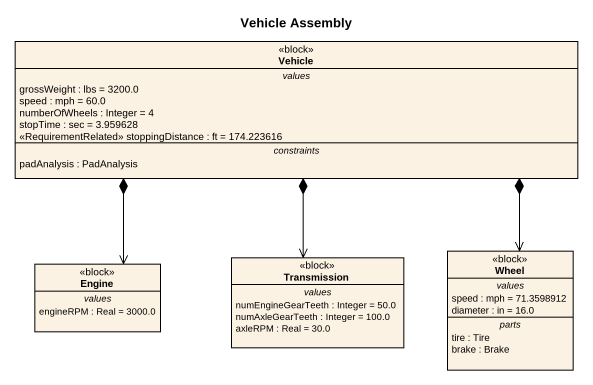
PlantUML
@startuml
title Vehicle Assembly
hide circle
hide empty members
class Vehicle <<block>> {
  -- values --
  grossWeight : lbs = 3200.0
  speed : mph = 60.0
  numberOfWheels : Integer = 4
  stopTime : sec = 3.959628
  <<RequirementRelated>> stoppingDistance : ft = 174.223616
  -- constraints --
  padAnalysis : PadAnalysis
}
class Transmission <<block>> {
  -- values --
  numEngineGearTeeth : Integer = 50.0
  numAxleGearTeeth : Integer = 100.0
  axleRPM : Real = 30.0
}
class Wheel <<block>> {
  -- values --
  speed : mph = 71.3598912
  diameter : in = 16.0
  -- parts --
  tire : Tire
  brake : Brake
}
class Engine <<block>> {
  -- values --
  engineRPM : Real = 3000.0
}
Vehicle *--> Transmission
Vehicle *--> Wheel
Vehicle *--> Engine
@enduml
